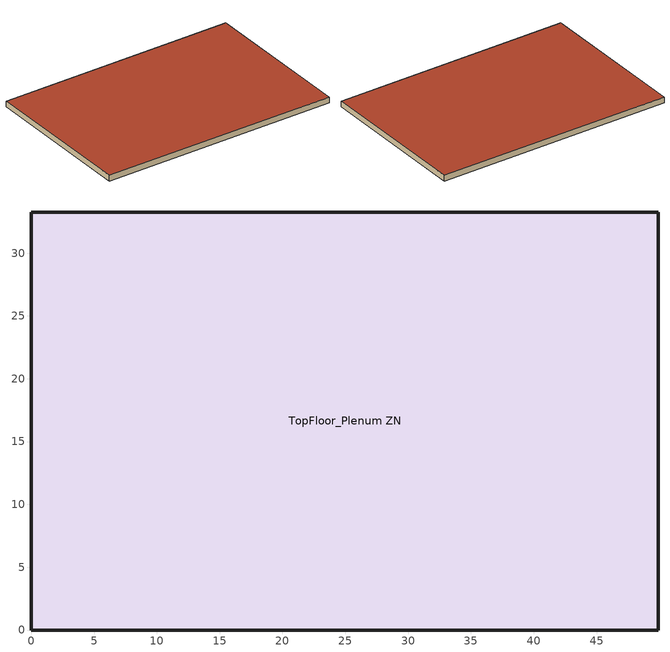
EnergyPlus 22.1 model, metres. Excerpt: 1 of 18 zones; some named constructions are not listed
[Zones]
TopFloor_Plenum ZN
 floor to Perimeter_top_ZN_1 ZN (Plenum Acoustical Tile): 45.34,4.57 49.91,0 0,0 4.57,4.57 z10.67
 floor to Perimeter_top_ZN_2 ZN (Plenum Acoustical Tile): 49.91,33.27 49.91,0 45.34,4.57 45.34,28.7 z10.67
 floor to Perimeter_top_ZN_3 ZN (Plenum Acoustical Tile): 49.91,33.27 45.34,28.7 4.57,28.7 0,33.27 z10.67
 floor to Perimeter_top_ZN_4 ZN (Plenum Acoustical Tile): 0,33.27 4.57,28.7 4.57,4.57 0,0 z10.67
 floor to Core_top ZN (Plenum Acoustical Tile): 45.34,28.7 45.34,4.57 4.57,4.57 4.57,28.7 z10.67
 wall outside (Typical Insulated Steel Framed Exterior Wall R-11.9): 49.91,0 49.91,33.27 0,33.27 0,0 49.91,0 z10.67:11.89
 roof outside (Typical IEAD Roof - Highly Reflective R-25.64): 49.91,0 49.91,33.27 0,33.27 0,0 z11.89
[SizingPeriod:DesignDay] Day of Month=21; Dry-Bulb Temperature Range Modifier Type=DefaultMultipliers; Barometric Pressure {Pa}=91976; Rain Indicator=No; Snow Indicator=No; Daylight Saving Time Indicator=No; Begin Environment Reset Mode=FullResetAtBeginEnvironment
Name | Month | Day Type | Maximum Dry-Bulb Temperature {C} | Daily Dry-Bulb Temperature Range {deltaC} | Humidity Condition Type | Wetbulb or DewPoint at Maximum Dry-Bulb {C} | Wind Speed {m/s} | Wind Direction {deg} | Solar Model Indicator | ASHRAE Clear Sky Optical Depth for Beam Irradiance (taub) | ASHRAE Clear Sky Optical Depth for Diffuse Irradiance (taud) | Enthalpy at Maximum Dry-Bulb {J/kg} | Sky Clearness
Tucscon-Davis-Monthan AFB Ann Clg 1% Condns DB=>MWB | 7 | SummerDesignDay | 39.5 | 12.9 | Wetbulb | 18.4 | 5 | 310 | ASHRAETau | 0.391 | 2.406
Tucscon-Davis-Monthan AFB Ann Clg 1% Condns DP=>MDB | 7 | SummerDesignDay | 24.8 | 12.9 | Dewpoint | 20.4 | 5 | 310 | ASHRAETau | 0.391 | 2.406
Tucscon-Davis-Monthan AFB Ann Clg 1% Condns Enth=>MDB | 7 | SummerDesignDay | 29.6 | 12.9 | Enthalpy |  | 5 | 310 | ASHRAETau | 0.391 | 2.406 | 69100
Tucscon-Davis-Monthan AFB Ann Clg 1% Condns WB=>MDB | 7 | SummerDesignDay | 29.9 | 12.9 | Wetbulb | 22.2 | 5 | 310 | ASHRAETau | 0.391 | 2.406
Tucscon-Davis-Monthan AFB Ann Clg 2% Condns DB=>MWB | 7 | SummerDesignDay | 38.2 | 12.9 | Wetbulb | 18.2 | 5 | 310 | ASHRAETau | 0.391 | 2.406
Tucscon-Davis-Monthan AFB Ann Clg 2% Condns DP=>MDB | 7 | SummerDesignDay | 25.3 | 12.9 | Dewpoint | 19.7 | 5 | 310 | ASHRAETau | 0.391 | 2.406
Tucscon-Davis-Monthan AFB Ann Clg 2% Condns Enth=>MDB | 7 | SummerDesignDay | 29.8 | 12.9 | Enthalpy |  | 5 | 310 | ASHRAETau | 0.391 | 2.406 | 67400
Tucscon-Davis-Monthan AFB Ann Clg 2% Condns WB=>MDB | 7 | SummerDesignDay | 30.1 | 12.9 | Wetbulb | 21.8 | 5 | 310 | ASHRAETau | 0.391 | 2.406
Tucscon-Davis-Monthan AFB Ann Htg 99% Condns DB | 12 | WinterDesignDay | 1.7 | 0 | Wetbulb | 1.7 | 2.5 | 150 | ASHRAEClearSky |  |  |  | 0
Tucscon-Davis-Monthan AFB Ann Htg 99.6% Condns DB | 12 | WinterDesignDay | 0.1 | 0 | Wetbulb | 0.1 | 2.5 | 150 | ASHRAEClearSky |  |  |  | 0
Tucscon-Davis-Monthan AFB Ann Htg Wind 99% Condns WS=>MCDB | 12 | WinterDesignDay | 14.4 | 0 | Wetbulb | 14.4 | 9.1 | 150 | ASHRAEClearSky |  |  |  | 0
Tucscon-Davis-Monthan AFB Ann Htg Wind 99.6% Condns WS=>MCDB | 12 | WinterDesignDay | 16.2 | 0 | Wetbulb | 16.2 | 10.6 | 150 | ASHRAEClearSky |  |  |  | 0
Tucscon-Davis-Monthan AFB Ann Hum_n 99% Condns DP=>MCDB | 12 | WinterDesignDay | 18.4 | 0 | Dewpoint | -15.2 | 2.5 | 150 | ASHRAEClearSky |  |  |  | 0
Tucscon-Davis-Monthan AFB Ann Hum_n 99.6% Condns DP=>MCDB | 12 | WinterDesignDay | 17.5 | 0 | Dewpoint | -17.7 | 2.5 | 150 | ASHRAEClearSky |  |  |  | 0
Tucscon-Davis-Monthan AFB April .4% Condns DB=>MCWB | 4 | SummerDesignDay | 35 | 16 | Wetbulb | 14.1 | 3.7 | 310 | ASHRAETau | 0.297 | 2.495
Tucscon-Davis-Monthan AFB April .4% Condns WB=>MCDB | 4 | SummerDesignDay | 30.9 | 16 | Wetbulb | 15.4 | 3.7 | 310 | ASHRAETau | 0.297 | 2.495
Tucscon-Davis-Monthan AFB April 2% Condns DB=>MCWB | 4 | SummerDesignDay | 32.8 | 16 | Wetbulb | 13.4 | 3.7 | 310 | ASHRAETau | 0.297 | 2.495
Tucscon-Davis-Monthan AFB April 2% Condns WB=>MCDB | 4 | SummerDesignDay | 29.9 | 16 | Wetbulb | 14.3 | 3.7 | 310 | ASHRAETau | 0.297 | 2.495
Tucscon-Davis-Monthan AFB April 5% Condns DB=>MCWB | 4 | SummerDesignDay | 31.2 | 18.1 | Wetbulb | 12.8 | 3.7 | 310 | ASHRAETau | 0.297 | 2.495
Tucscon-Davis-Monthan AFB August .4% Condns DB=>MCWB | 8 | SummerDesignDay | 41.2 | 12.9 | Wetbulb | 20.3 | 3.3 | 310 | ASHRAETau | 0.378 | 2.431
Tucscon-Davis-Monthan AFB August .4% Condns WB=>MCDB | 8 | SummerDesignDay | 29.4 | 12.9 | Wetbulb | 23.4 | 3.3 | 310 | ASHRAETau | 0.378 | 2.431
Tucscon-Davis-Monthan AFB August 2% Condns DB=>MCWB | 8 | SummerDesignDay | 39.6 | 12.9 | Wetbulb | 20 | 3.3 | 310 | ASHRAETau | 0.378 | 2.431
Tucscon-Davis-Monthan AFB August 2% Condns WB=>MCDB | 8 | SummerDesignDay | 29.8 | 12.9 | Wetbulb | 22.8 | 3.3 | 310 | ASHRAETau | 0.378 | 2.431
Tucscon-Davis-Monthan AFB August 5% Condns DB=>MCWB | 8 | SummerDesignDay | 38 | 14.7 | Wetbulb | 19.9 | 3.3 | 310 | ASHRAETau | 0.378 | 2.431
Tucscon-Davis-Monthan AFB December .4% Condns DB=>MCWB | 12 | SummerDesignDay | 25.3 | 13.1 | Wetbulb | 10.7 | 3.1 | 310 | ASHRAETau | 0.261 | 2.628
Tucscon-Davis-Monthan AFB December .4% Condns WB=>MCDB | 12 | SummerDesignDay | 17.2 | 13.1 | Wetbulb | 13.8 | 3.1 | 310 | ASHRAETau | 0.261 | 2.628
Tucscon-Davis-Monthan AFB December 2% Condns DB=>MCWB | 12 | SummerDesignDay | 23.2 | 13.1 | Wetbulb | 10.4 | 3.1 | 310 | ASHRAETau | 0.261 | 2.628
Tucscon-Davis-Monthan AFB December 2% Condns WB=>MCDB | 12 | SummerDesignDay | 19.4 | 13.1 | Wetbulb | 12.2 | 3.1 | 310 | ASHRAETau | 0.261 | 2.628
Tucscon-Davis-Monthan AFB December 5% Condns DB=>MCWB | 12 | SummerDesignDay | 21.3 | 15.5 | Wetbulb | 9.9 | 3.1 | 310 | ASHRAETau | 0.261 | 2.628
Tucscon-Davis-Monthan AFB February .4% Condns DB=>MCWB | 2 | SummerDesignDay | 28 | 13.8 | Wetbulb | 11.2 | 3.2 | 310 | ASHRAETau | 0.266 | 2.628
Tucscon-Davis-Monthan AFB February .4% Condns WB=>MCDB | 2 | SummerDesignDay | 18.7 | 13.8 | Wetbulb | 14.2 | 3.2 | 310 | ASHRAETau | 0.266 | 2.628
Tucscon-Davis-Monthan AFB February 2% Condns DB=>MCWB | 2 | SummerDesignDay | 25.9 | 13.8 | Wetbulb | 10.7 | 3.2 | 310 | ASHRAETau | 0.266 | 2.628
Tucscon-Davis-Monthan AFB February 2% Condns WB=>MCDB | 2 | SummerDesignDay | 19.6 | 13.8 | Wetbulb | 12.8 | 3.2 | 310 | ASHRAETau | 0.266 | 2.628
Tucscon-Davis-Monthan AFB February 5% Condns DB=>MCWB | 2 | SummerDesignDay | 23.9 | 17.3 | Wetbulb | 10.3 | 3.2 | 310 | ASHRAETau | 0.266 | 2.628
Tucscon-Davis-Monthan AFB January .4% Condns DB=>MCWB | 1 | SummerDesignDay | 26.2 | 13.6 | Wetbulb | 10.8 | 3.1 | 310 | ASHRAETau | 0.262 | 2.634
Tucscon-Davis-Monthan AFB January .4% Condns WB=>MCDB | 1 | SummerDesignDay | 17.7 | 13.6 | Wetbulb | 13.8 | 3.1 | 310 | ASHRAETau | 0.262 | 2.634
Tucscon-Davis-Monthan AFB January 2% Condns DB=>MCWB | 1 | SummerDesignDay | 23.8 | 13.6 | Wetbulb | 10 | 3.1 | 310 | ASHRAETau | 0.262 | 2.634
Tucscon-Davis-Monthan AFB January 2% Condns WB=>MCDB | 1 | SummerDesignDay | 18.3 | 13.6 | Wetbulb | 12.1 | 3.1 | 310 | ASHRAETau | 0.262 | 2.634
Tucscon-Davis-Monthan AFB January 5% Condns DB=>MCWB | 1 | SummerDesignDay | 21.9 | 16.4 | Wetbulb | 9.5 | 3.1 | 310 | ASHRAETau | 0.262 | 2.634
Tucscon-Davis-Monthan AFB July .4% Condns DB=>MCWB | 7 | SummerDesignDay | 42.4 | 12.9 | Wetbulb | 19.1 | 3.5 | 310 | ASHRAETau | 0.391 | 2.406
Tucscon-Davis-Monthan AFB July .4% Condns WB=>MCDB | 7 | SummerDesignDay | 28.8 | 12.9 | Wetbulb | 23.4 | 3.5 | 310 | ASHRAETau | 0.391 | 2.406
Tucscon-Davis-Monthan AFB July 2% Condns DB=>MCWB | 7 | SummerDesignDay | 40.5 | 12.9 | Wetbulb | 19.1 | 3.5 | 310 | ASHRAETau | 0.391 | 2.406
Tucscon-Davis-Monthan AFB July 2% Condns WB=>MCDB | 7 | SummerDesignDay | 29.3 | 12.9 | Wetbulb | 22.6 | 3.5 | 310 | ASHRAETau | 0.391 | 2.406
Tucscon-Davis-Monthan AFB July 5% Condns DB=>MCWB | 7 | SummerDesignDay | 39.1 | 15 | Wetbulb | 19.4 | 3.5 | 310 | ASHRAETau | 0.391 | 2.406
Tucscon-Davis-Monthan AFB June .4% Condns DB=>MCWB | 6 | SummerDesignDay | 42.5 | 16.2 | Wetbulb | 18.1 | 3.6 | 310 | ASHRAETau | 0.332 | 2.439
Tucscon-Davis-Monthan AFB June .4% Condns WB=>MCDB | 6 | SummerDesignDay | 29.5 | 16.2 | Wetbulb | 22.5 | 3.6 | 310 | ASHRAETau | 0.332 | 2.439
Tucscon-Davis-Monthan AFB June 2% Condns DB=>MCWB | 6 | SummerDesignDay | 40.8 | 16.2 | Wetbulb | 17.4 | 3.6 | 310 | ASHRAETau | 0.332 | 2.439
Tucscon-Davis-Monthan AFB June 2% Condns WB=>MCDB | 6 | SummerDesignDay | 31.3 | 16.2 | Wetbulb | 20.8 | 3.6 | 310 | ASHRAETau | 0.332 | 2.439
Tucscon-Davis-Monthan AFB June 5% Condns DB=>MCWB | 6 | SummerDesignDay | 39.7 | 17.1 | Wetbulb | 17.2 | 3.6 | 310 | ASHRAETau | 0.332 | 2.439
Tucscon-Davis-Monthan AFB March .4% Condns DB=>MCWB | 3 | SummerDesignDay | 31.5 | 15.3 | Wetbulb | 12.6 | 3.4 | 310 | ASHRAETau | 0.287 | 2.536
Tucscon-Davis-Monthan AFB March .4% Condns WB=>MCDB | 3 | SummerDesignDay | 25.4 | 15.3 | Wetbulb | 14.3 | 3.4 | 310 | ASHRAETau | 0.287 | 2.536
Tucscon-Davis-Monthan AFB March 2% Condns DB=>MCWB | 3 | SummerDesignDay | 29.3 | 15.3 | Wetbulb | 12.1 | 3.4 | 310 | ASHRAETau | 0.287 | 2.536
Tucscon-Davis-Monthan AFB March 2% Condns WB=>MCDB | 3 | SummerDesignDay | 24.7 | 15.3 | Wetbulb | 13.1 | 3.4 | 310 | ASHRAETau | 0.287 | 2.536
Tucscon-Davis-Monthan AFB March 5% Condns DB=>MCWB | 3 | SummerDesignDay | 27.7 | 17.8 | Wetbulb | 11.5 | 3.4 | 310 | ASHRAETau | 0.287 | 2.536
Tucscon-Davis-Monthan AFB May .4% Condns DB=>MCWB | 5 | SummerDesignDay | 39 | 16.4 | Wetbulb | 15.8 | 3.6 | 310 | ASHRAETau | 0.309 | 2.499
Tucscon-Davis-Monthan AFB May .4% Condns WB=>MCDB | 5 | SummerDesignDay | 32.3 | 16.4 | Wetbulb | 17.5 | 3.6 | 310 | ASHRAETau | 0.309 | 2.499
Tucscon-Davis-Monthan AFB May 2% Condns DB=>MCWB | 5 | SummerDesignDay | 37.2 | 16.4 | Wetbulb | 15.2 | 3.6 | 310 | ASHRAETau | 0.309 | 2.499
Tucscon-Davis-Monthan AFB May 2% Condns WB=>MCDB | 5 | SummerDesignDay | 32.5 | 16.4 | Wetbulb | 16.3 | 3.6 | 310 | ASHRAETau | 0.309 | 2.499
Tucscon-Davis-Monthan AFB May 5% Condns DB=>MCWB | 5 | SummerDesignDay | 35.3 | 18 | Wetbulb | 14.6 | 3.6 | 310 | ASHRAETau | 0.309 | 2.499
Tucscon-Davis-Monthan AFB November .4% Condns DB=>MCWB | 11 | SummerDesignDay | 31.2 | 14.1 | Wetbulb | 13.4 | 3.3 | 310 | ASHRAETau | 0.272 | 2.601
Tucscon-Davis-Monthan AFB November .4% Condns WB=>MCDB | 11 | SummerDesignDay | 21.4 | 14.1 | Wetbulb | 16 | 3.3 | 310 | ASHRAETau | 0.272 | 2.601
Tucscon-Davis-Monthan AFB November 2% Condns DB=>MCWB | 11 | SummerDesignDay | 28.9 | 14.1 | Wetbulb | 12.8 | 3.3 | 310 | ASHRAETau | 0.272 | 2.601
Tucscon-Davis-Monthan AFB November 2% Condns WB=>MCDB | 11 | SummerDesignDay | 23.7 | 14.1 | Wetbulb | 14.7 | 3.3 | 310 | ASHRAETau | 0.272 | 2.601
Tucscon-Davis-Monthan AFB November 5% Condns DB=>MCWB | 11 | SummerDesignDay | 27.1 | 16.3 | Wetbulb | 12.4 | 3.3 | 310 | ASHRAETau | 0.272 | 2.601
Tucscon-Davis-Monthan AFB October .4% Condns DB=>MCWB | 10 | SummerDesignDay | 35.9 | 14.5 | Wetbulb | 16.1 | 3.3 | 310 | ASHRAETau | 0.299 | 2.567
Tucscon-Davis-Monthan AFB October .4% Condns WB=>MCDB | 10 | SummerDesignDay | 24.9 | 14.5 | Wetbulb | 20.5 | 3.3 | 310 | ASHRAETau | 0.299 | 2.567
Tucscon-Davis-Monthan AFB October 2% Condns DB=>MCWB | 10 | SummerDesignDay | 33.9 | 14.5 | Wetbulb | 15.8 | 3.3 | 310 | ASHRAETau | 0.299 | 2.567
Tucscon-Davis-Monthan AFB October 2% Condns WB=>MCDB | 10 | SummerDesignDay | 26.9 | 14.5 | Wetbulb | 18.9 | 3.3 | 310 | ASHRAETau | 0.299 | 2.567
Tucscon-Davis-Monthan AFB October 5% Condns DB=>MCWB | 10 | SummerDesignDay | 32.4 | 16.4 | Wetbulb | 15.4 | 3.3 | 310 | ASHRAETau | 0.299 | 2.567
Tucscon-Davis-Monthan AFB September .4% Condns DB=>MCWB | 9 | SummerDesignDay | 38.9 | 13.2 | Wetbulb | 18.8 | 3.3 | 310 | ASHRAETau | 0.336 | 2.519
Tucscon-Davis-Monthan AFB September .4% Condns WB=>MCDB | 9 | SummerDesignDay | 29.1 | 13.2 | Wetbulb | 22.5 | 3.3 | 310 | ASHRAETau | 0.336 | 2.519
Tucscon-Davis-Monthan AFB September 2% Condns DB=>MCWB | 9 | SummerDesignDay | 37.5 | 13.2 | Wetbulb | 18.1 | 3.3 | 310 | ASHRAETau | 0.336 | 2.519
Tucscon-Davis-Monthan AFB September 2% Condns WB=>MCDB | 9 | SummerDesignDay | 28.5 | 13.2 | Wetbulb | 21.8 | 3.3 | 310 | ASHRAETau | 0.336 | 2.519
Tucscon-Davis-Monthan AFB September 5% Condns DB=>MCWB | 9 | SummerDesignDay | 36.3 | 14.8 | Wetbulb | 18.3 | 3.3 | 310 | ASHRAETau | 0.336 | 2.519
[Material]
100mm Normalweight concrete floor: Roughness=MediumSmooth; Thickness {m}=0.1016; Conductivity {W/m-K}=2.31; Density {kg/m3}=2322; Specific Heat {J/kg-K}=832; Thermal Absorptance=0.9; Solar Absorptance=0.7; Visible Absorptance=0.7
[Material:NoMass]
CP02 CARPET PAD: Roughness=VeryRough; Thermal Resistance {m2-K/W}=0.21648; Thermal Absorptance=0.9; Solar Absorptance=0.7; Visible Absorptance=0.8
[Construction]
Typical Interior Ceiling: CP02 CARPET PAD, 100mm Normalweight concrete floor
[EnergyManagementSystem:Program]
SET_Perimeter_top_ZN_2ZN_Light_EMS_Program: SET Perimeter_top_ZN_2ZN_LSr_IP=0.093*Perimeter_top_ZN_2ZN_LSr/Perimeter_top_ZN_2ZN_Area; IF (Business_Sensor <= 0) && (Perimeter_top_ZN_2ZN_LSr_IP >= 0.02); SET Perimeter_top_ZN_2ZN_Light1_Actuator = 0.02*Perimeter_top_ZN_2ZN_Area/0.09290304; ELSE; SET Perimeter_top_ZN_2ZN_Light1_Actuator = NULL; ENDIF
SET_Perimeter_top_ZN_3ZN_Light_EMS_Program: SET Perimeter_top_ZN_3ZN_LSr_IP=0.093*Perimeter_top_ZN_3ZN_LSr/Perimeter_top_ZN_3ZN_Area; IF (Business_Sensor <= 0) && (Perimeter_top_ZN_3ZN_LSr_IP >= 0.02); SET Perimeter_top_ZN_3ZN_Light1_Actuator = 0.02*Perimeter_top_ZN_3ZN_Area/0.09290304; ELSE; SET Perimeter_top_ZN_3ZN_Light1_Actuator = NULL; ENDIF
SET_Perimeter_top_ZN_4ZN_Light_EMS_Program: SET Perimeter_top_ZN_4ZN_LSr_IP=0.093*Perimeter_top_ZN_4ZN_LSr/Perimeter_top_ZN_4ZN_Area; IF (Business_Sensor <= 0) && (Perimeter_top_ZN_4ZN_LSr_IP >= 0.02); SET Perimeter_top_ZN_4ZN_Light1_Actuator = 0.02*Perimeter_top_ZN_4ZN_Area/0.09290304; ELSE; SET Perimeter_top_ZN_4ZN_Light1_Actuator = NULL; ENDIF
SYS5ZonePVAVOptimumStartProg0: IF DaylightSavings==0 && DayOfWeek>1 && Hour==5 && OAT<23.9 && OAT>1.7; SET SYS5ZonePVAVClgSch0 = 29.4; SET SYS5ZonePVAVHtgSch0 = 15.6; ELSEIF DaylightSavings==0 && DayOfWeek==1 && Hour==7 && OAT<23.9 && OAT>1.7; SET SYS5ZonePVAVClgSch0 = 29.4; SET SYS5ZonePVAVHtgSch0 = 15.6; ELSEIF DaylightSavings==1 && DayOfWeek>1 && Hour==4 && OAT<23.9 && OAT>1.7; SET SYS5ZonePVAVClgSch0 = 29.4; SET SYS5ZonePVAVHtgSch0 = 15.6; ELSEIF DaylightSavings==1 && DayOfWeek==1 && Hour==6 && OAT<23.9 && OAT>1.7; SET SYS5ZonePVAVClgSch0 = 29.4; SET SYS5ZonePVAVHtgSch0 = 15.6; ELSE; SET SYS5ZonePVAVClgSch0 = NULL; SET SYS5ZonePVAVHtgSch0 = NULL; ENDIF
Transformer_Load_Prog: SET Wired_LTG = Facility_Int_LTG*0.0281
[EnergyManagementSystem:ProgramCallingManager]
SET_Core_bottom ZN_Light_EMS_Program_Manager: AfterPredictorAfterHVACManagers; SET_Core_bottomZN_Light_EMS_Program
SET_Core_mid ZN_Light_EMS_Program_Manager: AfterPredictorAfterHVACManagers; SET_Core_midZN_Light_EMS_Program
SET_Core_top ZN_Light_EMS_Program_Manager: AfterPredictorAfterHVACManagers; SET_Core_topZN_Light_EMS_Program
SET_Perimeter_bot_ZN_1 ZN_Light_EMS_Program_Manager: AfterPredictorAfterHVACManagers; SET_Perimeter_bot_ZN_1ZN_Light_EMS_Program
SET_Perimeter_bot_ZN_2 ZN_Light_EMS_Program_Manager: AfterPredictorAfterHVACManagers; SET_Perimeter_bot_ZN_2ZN_Light_EMS_Program
SET_Perimeter_bot_ZN_3 ZN_Light_EMS_Program_Manager: AfterPredictorAfterHVACManagers; SET_Perimeter_bot_ZN_3ZN_Light_EMS_Program
SET_Perimeter_bot_ZN_4 ZN_Light_EMS_Program_Manager: AfterPredictorAfterHVACManagers; SET_Perimeter_bot_ZN_4ZN_Light_EMS_Program
SET_Perimeter_mid_ZN_1 ZN_Light_EMS_Program_Manager: AfterPredictorAfterHVACManagers; SET_Perimeter_mid_ZN_1ZN_Light_EMS_Program
SET_Perimeter_mid_ZN_2 ZN_Light_EMS_Program_Manager: AfterPredictorAfterHVACManagers; SET_Perimeter_mid_ZN_2ZN_Light_EMS_Program
SET_Perimeter_mid_ZN_3 ZN_Light_EMS_Program_Manager: AfterPredictorAfterHVACManagers; SET_Perimeter_mid_ZN_3ZN_Light_EMS_Program
SET_Perimeter_mid_ZN_4 ZN_Light_EMS_Program_Manager: AfterPredictorAfterHVACManagers; SET_Perimeter_mid_ZN_4ZN_Light_EMS_Program
SET_Perimeter_top_ZN_1 ZN_Light_EMS_Program_Manager: AfterPredictorAfterHVACManagers; SET_Perimeter_top_ZN_1ZN_Light_EMS_Program
SET_Perimeter_top_ZN_2 ZN_Light_EMS_Program_Manager: AfterPredictorAfterHVACManagers; SET_Perimeter_top_ZN_2ZN_Light_EMS_Program
SET_Perimeter_top_ZN_3 ZN_Light_EMS_Program_Manager: AfterPredictorAfterHVACManagers; SET_Perimeter_top_ZN_3ZN_Light_EMS_Program
SET_Perimeter_top_ZN_4 ZN_Light_EMS_Program_Manager: AfterPredictorAfterHVACManagers; SET_Perimeter_top_ZN_4ZN_Light_EMS_Program
SYS5ZonePVAVOptimumStartCallingManager0: BeginTimestepBeforePredictor; SYS5ZonePVAVOptimumStartProg0
Transformer_Load_Prog_Manager: AfterPredictorAfterHVACManagers; Transformer_Load_Prog
[EnergyManagementSystem:OutputVariable]
Wired_LTG: EMS Variable=Wired_LTG; Type of Data in Variable=Summed; Update Frequency=ZoneTimeStep; Units=J
[ZoneHVAC:IdealLoadsAirSystem] Maximum Heating Supply Air Temperature {C}=50; Minimum Cooling Supply Air Temperature {C}=13; Heating Limit=NoLimit; Cooling Limit=NoLimit; Dehumidification Control Type=None; Humidification Control Type=None; Demand Controlled Ventilation Type=None; Outdoor Air Economizer Type=NoEconomizer; Heat Recovery Type=None; Sensible Heat Recovery Effectiveness=0; Latent Heat Recovery Effectiveness=0
Core_bottom ZN Ideal Loads Air System; Core_mid ZN Ideal Loads Air System; Core_top ZN Ideal Loads Air System; Perimeter_bot_ZN_1 ZN Ideal Loads Air System; Perimeter_bot_ZN_2 ZN Ideal Loads Air System; Perimeter_bot_ZN_3 ZN Ideal Loads Air System; Perimeter_bot_ZN_4 ZN Ideal Loads Air System; Perimeter_mid_ZN_1 ZN Ideal Loads Air System; Perimeter_mid_ZN_2 ZN Ideal Loads Air System; Perimeter_mid_ZN_3 ZN Ideal Loads Air System; Perimeter_mid_ZN_4 ZN Ideal Loads Air System; Perimeter_top_ZN_1 ZN Ideal Loads Air System; Perimeter_top_ZN_2 ZN Ideal Loads Air System; Perimeter_top_ZN_3 ZN Ideal Loads Air System; Perimeter_top_ZN_4 ZN Ideal Loads Air System
[Schedule:Day:Interval]
OfficeMedium_BUSINESS_SCH Default: No, 06:00, 0, 17:00, 1, 24:00, 0
OfficeMedium_BUSINESS_SCH Summer Design Day: No, 24:00, 1
OfficeMedium_BUSINESS_SCH Winter Design Day: No, 24:00, 0
OfficeMedium_BUSINESS_SCH Wkdy Day: No, 06:00, 0, 22:00, 1, 24:00, 0
[Schedule:Week:Daily]
OfficeMedium_BUSINESS_SCH Week Rule - Jan1-Dec31: OfficeMedium_BUSINESS_SCH Default, OfficeMedium_BUSINESS_SCH Wkdy Day, OfficeMedium_BUSINESS_SCH Wkdy Day, OfficeMedium_BUSINESS_SCH Wkdy Day, OfficeMedium_BUSINESS_SCH Wkdy Day, OfficeMedium_BUSINESS_SCH Wkdy Day, OfficeMedium_BUSINESS_SCH Default, OfficeMedium_BUSINESS_SCH Default, OfficeMedium_BUSINESS_SCH Summer Design Day, OfficeMedium_BUSINESS_SCH Winter Design Day, OfficeMedium_BUSINESS_SCH Default, OfficeMedium_BUSINESS_SCH Default
[Schedule:Year]
OfficeMedium_BUSINESS_SCH: OfficeMedium_BUSINESS_SCH Week Rule - Jan1-Dec31, 1, 1, 12, 31
[Schedule:Constant]
Always Off Discrete: Hourly Value=0
